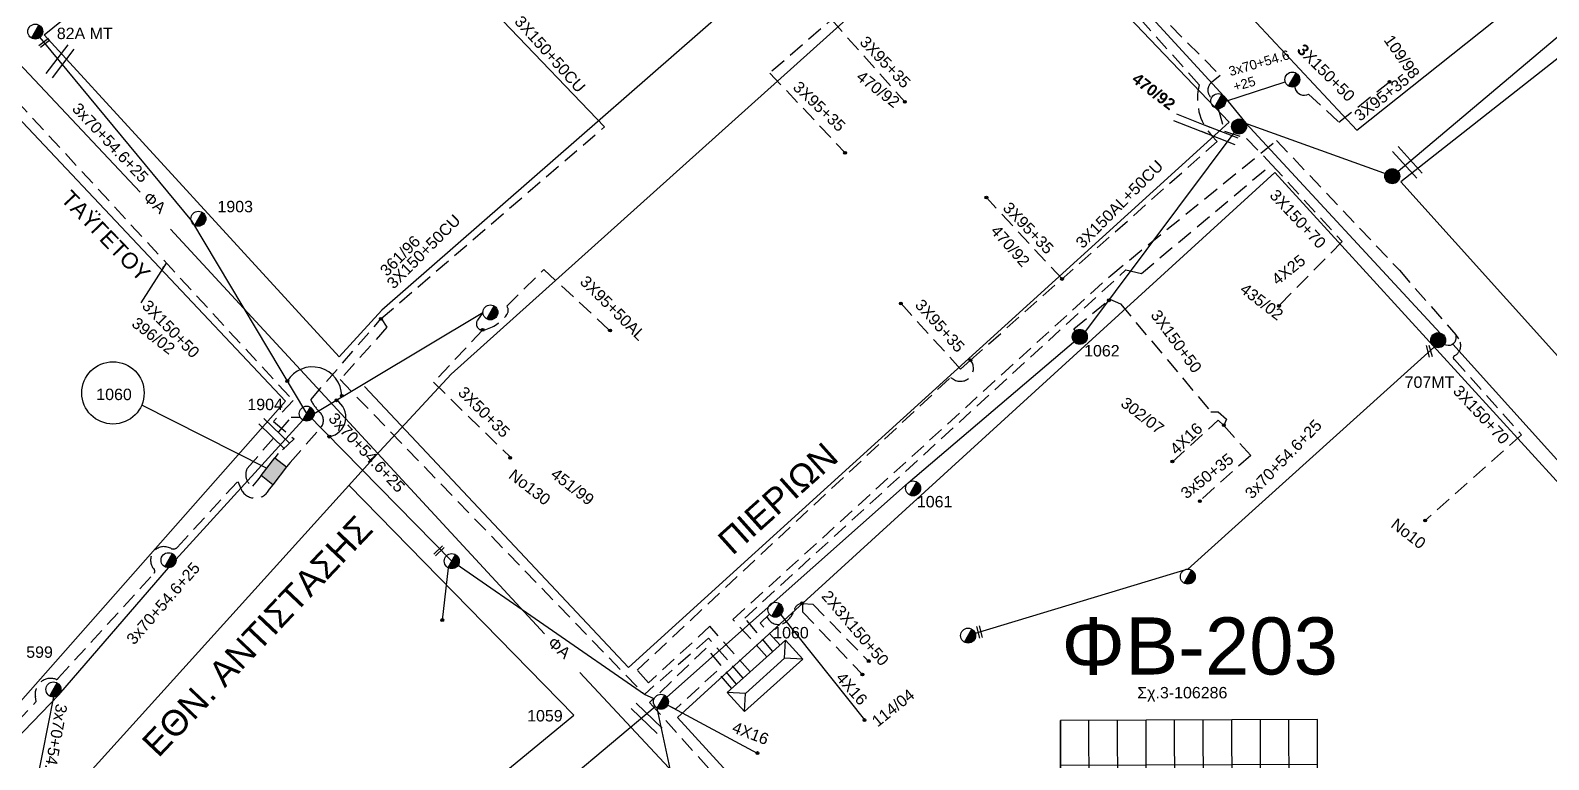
# Model space of a CAD drawing. Header units: millimetres. Extents: x -2449 to 2989, y 8 to 1056.
# Drawn here: x 952.9 to 1192.1, y 751.6 to 866.5 of the extents above; entities that cross this region are included whole.
import ezdxf
from ezdxf.enums import TextEntityAlignment as Align

# ---------------------------------------------------------------- set-up
doc = ezdxf.new("R2010")
doc.units = ezdxf.units.MM
doc.linetypes.add('DASHED', pattern=[19.05, 12.7, -6.35])
for name, color, linetype in [('Link Box 4 Διευθύνσεων', 7, 'Continuous'), ('Άγνωστα', 7, 'Continuous'), ('Ασφαλειοκιβώτια Χ.Τ 9 αναχωρήσεων', 7, 'Continuous'), ('Εναέρια παροχή ΧΤ 4x16', 7, 'SYN_LINE'), ('Επιγραφές - Σχήματα', 7, 'Continuous'), ('Καλώδια ΧΤ   3x150+50CU', 7, 'DASHED'), ('Καλώδια ΧΤ   3x150+70 XLPE', 7, 'DASHED'), ('Καλώδια ΧΤ   3x150AL+50CU', 7, 'DASHED'), ('Καλώδια ΧΤ   3x150AL+50XLPE', 7, 'DASHED'), ('Καλώδια ΧΤ   3x95+35 XLPE', 7, 'DASHED'), ('Καλώδια ΧΤ   3x95+50 AL XLPE', 7, 'DASHED'), ('Μηχανική τομή', 7, 'Continuous'), ('Στύλος Ξύλινος', 7, 'Continuous'), ('Στύλος Ξύλινος @ 1', 7, 'Continuous'), ('Στύλος ΦΜ', 7, 'Continuous'), ('Στύλος ΦΜ @ 1', 7, 'Continuous'), ('Συνδέσεις', 7, 'Continuous'), ('Συνεστραμμένα ΧΤ   3x70+54.6+25 AL', 7, 'SYN_LINE'), ('Τομή', 7, 'Continuous'), ('Υποσταθμός πόλεως', 7, 'Continuous'), ('Υπόβαθρο ΔΕΗ', 7, 'Continuous'), ('Υπόγεια Καλώδια Δικτύου ΧΤ   .075', 7, 'DASHED'), ('Υπόγεια καλώδια Παροχών ΧΤ   4x25', 7, 'DASHED')]:
    doc.layers.add(name, color=color, linetype=linetype)
doc.styles.add('arial', font='arial.ttf')
doc.styles.get("Standard").update_dxf_attribs({"font": 'arial.ttf'})
doc.linetypes.add('SYN_LINE', pattern='A,0.5,-0.0001,["/\\/\\/\\/",Standard,S=0.1,R=0,X=0,Y=-0.05],-0.25', length=0.7501)
doc.dimstyles.new('ISO-25', dxfattribs={"dimtxt": 2.5, "dimasz": 2.5, "dimexe": 1.25, "dimexo": 0.625, "dimtad": 1, "dimtxsty": 'Standard', "dimcen": 2.5, "dimadec": 0, "dimazin": 0, "dimtfac": 1, "dimtmove": 0, "dimatfit": 3, "dimfxl": 1, "dimarcsym": 0})

# ---------------------------------------------------------------- blocks, each defined once
blk = doc.blocks.new('ΥΠΑΡΧΩΝ ΤΣΙΜΕΝΤΕΝΙΟΣ ΣΤΥΛΟΣ')
at = {"layer": 'Στύλος ΦΜ'}
blk.add_hatch(color=7, dxfattribs=at).paths.add_polyline_path([(-1.29, -2.28, 0.574793), (2.62, 0, 0.268822), (1.3, 2.27)])
at = {"layer": 'Στύλος ΦΜ', "color": 7}
blk.add_line((-1.29, -2.28), (1.3, 2.27), dxfattribs=at)
blk.add_circle((0, 0), 2.62, dxfattribs=at)
at = {"layer": 'Στύλος ΦΜ', "flags": 4}
for tag, p in [('ΑΡΙΘΜΟΣ', (-4.68, 8.05)), ('ΤΥΠΟΣ', (-4.91, 3.03))]:
    blk.add_attdef(tag, p, '', height=4, dxfattribs=at)
blk = doc.blocks.new('ΥΠΑΡΧΩΝ ΞΥΛΙΝΟΣ ΣΤΥΛΟΣ')
at = {"layer": 'Στύλος Ξύλινος'}
h = blk.add_hatch(color=7, dxfattribs=at)
h.paths.add_polyline_path([(-2.62, 0, 0.270008), (-1.29, -2.28), (1.3, 2.27, 0.576266)])
h.paths.add_polyline_path([(-1.29, -2.28, 0.574793), (2.62, 0, 0.268822), (1.3, 2.27)])
at = {"layer": 'Στύλος Ξύλινος', "color": 7}
blk.add_line((-1.29, -2.28), (1.3, 2.27), dxfattribs=at)
blk.add_circle((0, 0), 2.62, dxfattribs=at)
at = {"layer": 'Στύλος Ξύλινος', "flags": 4}
for tag, p in [('ΑΡΙΘΜΟΣ', (-4.91, 8.6)), ('ΤΥΠΟΣ', (-4.85, 3.39))]:
    blk.add_attdef(tag, p, '', height=4, dxfattribs=at)
blk = doc.blocks.new('ΥΠΟΣΤΑΘΜΟΣ ΠΟΛΕΩΣ')
at = {"layer": 'Υποσταθμός πόλεως', "linetype": 'Continuous', "ltscale": 40}
blk.add_lwpolyline([(-8.57, 2.82), (8.57, 2.82), (8.57, -2.82), (-8.57, -2.82)], close=True, dxfattribs=at)
for points in [[(-5.75, 0), (-8.57, 2.82)], [(5.75, 0), (8.57, 2.82)], [(-8.57, -2.82), (-5.75, 0)], [(-5.75, 0), (5.75, 0)], [(8.57, -2.82), (5.75, 0)]]:
    blk.add_lwpolyline(points, dxfattribs=at)
at = {"layer": 'Υποσταθμός πόλεως', "linetype": 'SYN_LINE', "ltscale": 40, "flags": 1}
for tag, p in [('ΜΕΤΑΣΧΗΜΑΤΙΣΜΟΣ', (10.6, 2.39)), ('ΙΣΧΥΣ', (10.58, -0.41)), ('ΑΡΙΘΜΟΣ', (10.7, -3.13))]:
    blk.add_attdef(tag, p, '', height=1.8, dxfattribs=at)
blk = doc.blocks.new('LINK BOX 4 ΑΝΑΧΩΡΗΣΕΩΝ')
at = {"layer": 'Link Box 4 Διευθύνσεων', "ltscale": 40}
blk.add_hatch(color=256, dxfattribs=at).paths.add_polyline_path([(-3.54, 0), (-3.54, -4.67), (3.54, -4.67), (3.54, 0)])
for p, q in [((-3.54, 0), (-5.33, 0)), ((5.33, 0), (3.54, 0)), ((-3.54, -4.67), (-5.33, -4.67)), ((5.33, -4.67), (3.54, -4.67))]:
    blk.add_line(p, q, dxfattribs=at)
blk.add_lwpolyline([(-3.54, -4.67), (-3.54, 0), (3.54, 0), (3.54, -4.67)], close=True, dxfattribs=at)
blk = doc.blocks.new('ΑΣΦΑΛΕΙΟΚΙΒΩΤΙΟ ΥΠΟΣΤΑΘΜΟΥ 9 ΑΝΑΧΩΡΗΣΕΩΝ')
at = {"layer": 'Ασφαλειοκιβώτια Χ.Τ 9 αναχωρήσεων', "ltscale": 40}
for p, q in [((-23.8, 40.36), (24.02, 40.36)), ((-9.72, 40.36), (-9.72, -40.64)), ((9.94, 40.36), (9.94, -40.64)), ((-23.8, 31.36), (24.02, 31.36)), ((-23.8, 22.36), (24.02, 22.36)), ((-23.8, 13.36), (24.02, 13.36)), ((-23.8, 4.36), (24.02, 4.36)), ((-23.8, -4.64), (24.02, -4.64)), ((-23.8, -13.64), (24.02, -13.64)), ((-23.8, -22.64), (24.02, -22.64)), ((-23.8, -31.64), (24.02, -31.64))]:
    blk.add_line(p, q, dxfattribs=at)
at = {"layer": 'Ασφαλειοκιβώτια Χ.Τ 9 αναχωρήσεων'}
blk.add_lwpolyline([(-23.8, -40.64), (24.02, -40.64), (24.02, 40.36), (-23.8, 40.36)], close=True, dxfattribs=at)
for s, p in [('1', (-18.29, 37.57)), ('2', (-18.29, 29)), ('3', (-18.29, 19.93)), ('4', (-18.29, 10.91)), ('5', (-18.29, 1.89)), ('6', (-18.29, -7.24)), ('7', (-18.29, -15.48)), ('8', (-18.29, -25.17)), ('9', (-18.29, -33.86))]:
    blk.add_text(s, height=3.6, rotation=270, dxfattribs=at).set_placement(p)
at = {"layer": 'Ασφαλειοκιβώτια Χ.Τ 9 αναχωρήσεων', "ltscale": 40}
for tag, height, p in [('ΟΝΟΜΑ', 5, (-0.16, 44.31)), ('ΚΕΙΜΕΝΟ 1', 2, (17.06, 35.59)), ('ΚΕΙΜΕΝΟ 2', 2, (17.06, 26.88)), ('ΚΕΙΜΕΝΟ 3', 2, (17.06, 17.69)), ('ΚΕΙΜΕΝΟ 4', 2, (17.06, 8.71)), ('ΚΕΙΜΕΝΟ 5', 2, (17.06, -0.13)), ('ΚΕΙΜΕΝΟ 6', 2, (17.06, -9.05)), ('ΚΕΙΜΕΝΟ 7', 2, (17.06, -18.13)), ('ΚΕΙΜΕΝΟ 8', 2, (17.06, -26.85)), ('ΚΕΙΜΕΝΟ 9', 2, (17.06, -35.99)), ('ΣΧ', 2, (-0.1, -42.64))]:
    blk.add_attdef(tag, text='', height=height, dxfattribs=at).set_placement(p, align=Align.MIDDLE_CENTER)
blk = doc.blocks.new('ΜΗΧΑΝΙΚΗ ΤΟΜΗ')
at = {"layer": 'Μηχανική τομή', "ltscale": 40}
for p, q in [((-1.89, 0.78), (1.89, 0.78)), ((1.89, 0), (-1.89, 0))]:
    blk.add_line(p, q, dxfattribs=at)
blk = doc.blocks.new('_ΣΥΝΔΕΣΗ')
at = {"layer": 'Συνδέσεις', "linetype": 'SYN_LINE', "ltscale": 40}
blk.add_hatch(color=256, dxfattribs=at).paths.add_polyline_path([(0.5, -0.01, 1), (-0.5, -0.01, 1)])
at = {"layer": 'Συνδέσεις'}
blk.add_circle((0, -0.01), 0.5, dxfattribs=at)
blk = doc.blocks.new('ΤΟΜΗ')
at = {"layer": 'Τομή', "ltscale": 40}
for p, q in [((-5.68, 0), (5.68, 0)), ((5.68, -2.33), (-5.68, -2.33))]:
    blk.add_line(p, q, dxfattribs=at)

msp = doc.modelspace()

# ---------------------------------------------------------------- linework, layer by layer
at = {"layer": 'Άγνωστα', "color": 5, "linetype": 'DASHED', "ltscale": 0.2}
msp.add_lwpolyline([(1118.28, 885.63), (1121.79, 881.32), (1121.79, 878.06), (1140.32, 859.34), (1138.94, 858.23, 0.481832), (1138.95, 855.84, -0.799597)], format="xyb", dxfattribs=at)
at = {"layer": 'Άγνωστα', "color": 1, "linetype": 'SYN_LINE', "ltscale": 20}
for points in [[(1123.07, 875.51), (1140.88, 856.12), (1144.33, 851.84), (1174.98, 818.77)], [(1167.43, 843.49), (1144.22, 851.87)], [(1176.97, 817.04), (1207.26, 783.42)]]:
    msp.add_lwpolyline(points, dxfattribs=at)
at = {"layer": 'Άγνωστα', "color": 5, "linetype": 'SYN_LINE', "ltscale": 20}
msp.add_lwpolyline([(1151.68, 858.72), (1152.12, 857.31, 0.46392), (1154.25, 856.41)], format="xyb", dxfattribs=at)
at = {"layer": 'Άγνωστα', "color": 5, "linetype": 'DASHED', "ltscale": 0.2}
msp.add_lwpolyline([(1154.25, 856.41), (1159.02, 852.02)], dxfattribs=at)
at = {"layer": 'Άγνωστα', "color": 133, "linetype": 'DASHED', "ltscale": 0.2}
for points in [[(1118.26, 818.23), (1117.27, 819.46), (1122.93, 824.1), (1124.6, 823.38), (1138.85, 806.37), (1140, 806.37), (1141.33, 805.19), (1140.9, 804.23)], [(1140.9, 804.23), (1145.12, 799.48), (1137.15, 792.4)], [(1074.53, 776.17), (1076.14, 776.06), (1084.97, 767.03)], [(1074.53, 776.17), (1074.53, 774.83), (1083.92, 765.02)], [(1070.98, 769.62), (1067.83, 773.07), (1069.32, 774.47)]]:
    msp.add_lwpolyline(points, dxfattribs=at)
at = {"layer": 'Άγνωστα', "color": 1, "linetype": 'SYN_LINE', "ltscale": 20}
msp.add_lwpolyline([(1177.46, 818.48), (1177.44, 817.94, -0.581652), (1175.63, 817, 317.293147)], format="xyb", dxfattribs=at)
at = {"layer": 'Άγνωστα', "color": 30, "linetype": 'SYN_LINE', "ltscale": 15}
msp.add_lwpolyline([(975.83, 783.11), (995.84, 805.06)], dxfattribs=at)
at = {"layer": 'Άγνωστα', "color": 173, "linetype": 'DASHED', "ltscale": 0.2}
msp.add_lwpolyline([(987.9, 794.65, -0.415643), (987.05, 797.42), (993.99, 805.5), (995.38, 805.53)], format="xyb", dxfattribs=at)
at = {"layer": 'Άγνωστα', "color": 173, "linetype": 'SYN_LINE', "ltscale": 20}
msp.add_lwpolyline([(988.69, 795.6), (987.9, 794.65)], dxfattribs=at)
at = {"layer": 'Άγνωστα', "color": 133, "linetype": 'DASHED', "ltscale": 0.2}
msp.add_lwpolyline([(1068.92, 774.09, 0.388495), (1071.35, 772.96, 0.216341), (1073.24, 775.2, -0.33541), (1074.53, 776.17, -0.33541)], format="xyb", dxfattribs=at)
at = {"layer": 'Άγνωστα', "color": 151, "linetype": 'DASHED', "ltscale": 0.2}
msp.add_lwpolyline([(1064.15, 763.47), (1059.36, 769.15), (1050.44, 760.59), (1074.26, 734), (1076.24, 734)], dxfattribs=at)
at = {"layer": 'Άγνωστα', "color": 6, "linetype": 'DASHED', "ltscale": 0.2}
for points in [[(1063.38, 762.78), (1061.02, 765.53), (1054.54, 759.54), (1053.28, 760.16)], [(1052.23, 760.68), (1052.23, 760.68)]]:
    msp.add_lwpolyline(points, dxfattribs=at)
at = {"layer": 'Εναέρια παροχή ΧΤ 4x16', "color": 133, "linetype": 'DASHED', "ltscale": 0.2}
msp.add_lwpolyline([(1132.83, 798.5), (1140.02, 805.07), (1140.9, 804.23)], dxfattribs=at)
at = {"layer": 'Εναέρια παροχή ΧΤ 4x16', "ltscale": 20}
for points in [[(1071.11, 774.38), (1084.3, 757.83)], [(1053.39, 760.11), (1067.38, 752.56)]]:
    msp.add_lwpolyline(points, dxfattribs=at)
at = {"layer": 'Επιγραφές - Σχήματα', "linetype": 'Continuous', "ltscale": 0.2}
msp.add_lwpolyline([(970.38, 807.46), (990.05, 797.52)], dxfattribs=at)
msp.add_circle((965.91, 809.35), 4.91, dxfattribs=at)
for centre, radius, start, end in [((997.32, 808.81), 4.63, 0.9189, 148.7848), ((999.47, 805.54), 3.12, 279.5208, 58.7265)]:
    msp.add_arc(centre, radius, start, end, dxfattribs=at)
at = {"layer": 'Καλώδια ΧΤ   3x150+50CU', "color": 27, "ltscale": 40}
msp.add_lwpolyline([(1043.33, 851.27), (1027.32, 867.98)], dxfattribs=at)
at = {"layer": 'Καλώδια ΧΤ   3x150+50CU', "color": 27, "ltscale": 0.2}
msp.add_lwpolyline([(993.8, 798.39), (998.62, 803.85, 0.400346), (998.52, 806.27, -0.082133), (997.05, 808.26), (1008.15, 821.07), (1043.33, 851.27)], format="xyb", dxfattribs=at)
msp.add_lwpolyline([(1008.15, 821.07), (1009.05, 819.68), (1001.68, 811.44), (1049.61, 761.85)], dxfattribs=at)
at = {"layer": 'Καλώδια ΧΤ   3x150+70 XLPE', "color": 5, "linetype": 'DASHED', "ltscale": 0.2}
for points in [[(1140.01, 854.15), (1140.98, 850.6), (1144.46, 849.43), (1148.42, 845.35)], [(1148.42, 845.35), (1159.52, 833.2)]]:
    msp.add_lwpolyline(points, dxfattribs=at)
at = {"layer": 'Καλώδια ΧΤ   3x150+70 XLPE', "color": 133, "linetype": 'SYN_LINE', "ltscale": 20}
msp.add_lwpolyline([(1053.17, 761.39), (1091.16, 795.19), (1119.01, 818.87), (1143.33, 851.36)], dxfattribs=at)
at = {"layer": 'Καλώδια ΧΤ   3x150+70 XLPE', "color": 1, "ltscale": 0.2}
msp.add_lwpolyline([(1068.92, 767.76), (1063.57, 773.65), (1123.07, 827.87), (1149.2, 849.13), (1168.54, 828.67), (1177.46, 818.48)], dxfattribs=at)
at = {"layer": 'Καλώδια ΧΤ   3x150+70 XLPE', "color": 5, "ltscale": 0.2}
msp.add_lwpolyline([(1069.86, 768.62), (1065.43, 773.86), (1125.47, 828.72), (1127.91, 828.16), (1148.42, 845.35)], dxfattribs=at)
at = {"layer": 'Καλώδια ΧΤ   3x150+70 XLPE', "color": 1, "ltscale": 0.2}
msp.add_lwpolyline([(1177.4, 818.55), (1177.88, 817.86, -0.455518), (1177.21, 815.18, 0.61385), (1177.21, 814.6), (1187.79, 802.74), (1172.6, 789.25)], format="xyb", dxfattribs=at)
at = {"layer": 'Καλώδια ΧΤ   3x150AL+50CU', "color": 85, "linetype": 'DASHED', "ltscale": 0.2}
msp.add_lwpolyline([(1112.86, 887.9), (1111.84, 888.94), (1110.28, 887.43), (1106.18, 891.64), (1069.39, 859.75)], dxfattribs=at)
at = {"layer": 'Καλώδια ΧΤ   3x150AL+50CU', "color": 30, "linetype": 'DASHED', "ltscale": 0.2}
msp.add_lwpolyline([(1066.28, 765.39), (1059.93, 772.57), (1050.28, 763.69), (1048.47, 765.66), (1097.85, 811.78), (1098.31, 811.49, 0.849561), (1100.99, 814.52), (1139.82, 848.95), (1138.97, 849.89, -0.255549), (1137.03, 857.91), (1123.78, 872.64), (1119.62, 874.04, -1.820688), (1121.35, 875.49)], format="xyb", dxfattribs=at)
at = {"layer": 'Καλώδια ΧΤ   3x150AL+50CU', "color": 27, "linetype": 'DASHED', "ltscale": 0.2}
msp.add_lwpolyline([(1065.18, 764.4), (1059.72, 770.7), (1049.61, 761.85)], dxfattribs=at)
at = {"layer": 'Καλώδια ΧΤ   3x150AL+50XLPE', "color": 151, "linetype": 'SYN_LINE', "ltscale": 20}
msp.add_lwpolyline([(1055.74, 740.57), (1051.65, 759.65)], dxfattribs=at)
at = {"layer": 'Καλώδια ΧΤ   3x95+35 XLPE', "color": 30, "ltscale": 0.2}
msp.add_line((1099.43, 813.08), (1100.99, 814.52), dxfattribs=at)
at = {"layer": 'Καλώδια ΧΤ   3x95+35 XLPE', "ltscale": 0.2}
for points in [[(1079.09, 868.16), (1090.64, 855.21)], [(1115.41, 827.3), (1103.49, 840.12)]]:
    msp.add_lwpolyline(points, dxfattribs=at)
at = {"layer": 'Καλώδια ΧΤ   3x95+35 XLPE', "color": 85, "ltscale": 0.2}
msp.add_lwpolyline([(1069.39, 859.75), (1081.22, 847.18)], dxfattribs=at)
at = {"layer": 'Καλώδια ΧΤ   3x95+35 XLPE', "color": 5, "linetype": 'DASHED', "ltscale": 0.2}
msp.add_lwpolyline([(1159.02, 852.02), (1166.99, 858.36)], dxfattribs=at)
at = {"layer": 'Καλώδια ΧΤ   3x95+35 XLPE', "color": 30, "ltscale": 0.2}
msp.add_lwpolyline([(1099.43, 813.08), (1090.02, 823.45)], dxfattribs=at)
at = {"layer": 'Καλώδια ΧΤ   3x95+50 AL XLPE', "color": 6, "linetype": 'DASHED', "ltscale": 0.2}
msp.add_lwpolyline([(1024.18, 822.04), (1023.32, 820.79, 0.6975), (1024.4, 819.27, 0.168963), (1027.94, 821.68, 0.330371), (1027.94, 823.04), (1033.77, 828.8)], format="xyb", dxfattribs=at)
msp.add_lwpolyline([(1033.77, 828.8), (1044.19, 819.15)], dxfattribs=at)
at = {"layer": 'Συνεστραμμένα ΧΤ   3x70+54.6+25 AL', "color": 85, "linetype": 'Continuous', "ltscale": 0.2}
for p, q in [((970.21, 840.98), (944.01, 868.78)), ((974.98, 835.14), (1033.88, 771.41)), ((1039.47, 765.31), (1117.47, 681.62))]:
    msp.add_line(p, q, dxfattribs=at)
at = {"layer": 'Συνεστραμμένα ΧΤ   3x70+54.6+25 AL', "color": 6, "linetype": 'SYN_LINE', "ltscale": 20}
for points in [[(1279.38, 938.56), (1222.94, 887.62), (1197.78, 869.01), (1168.33, 844.25)], [(996.42, 806.08), (978.34, 836.44), (953.67, 866.28)], [(997.6, 806.08), (1024.18, 822.04)], [(1051.15, 761.16), (1049.61, 761.85), (1019.28, 782.84), (996.42, 806.08)]]:
    msp.add_lwpolyline(points, dxfattribs=at)
at = {"layer": 'Συνεστραμμένα ΧΤ   3x70+54.6+25 AL', "color": 5, "linetype": 'SYN_LINE', "ltscale": 10}
msp.add_lwpolyline([(1141.19, 855.33), (1150.56, 858.36)], dxfattribs=at)
at = {"layer": 'Συνεστραμμένα ΧΤ   3x70+54.6+25 AL', "color": 1, "linetype": 'SYN_LINE', "ltscale": 20}
for points in [[(1174.07, 816.61), (1135.22, 781.58), (1101.74, 771.44)], [(981.44, 701.66), (1004.65, 721.12), (1023.8, 736.82), (1051.32, 759.92)]]:
    msp.add_lwpolyline(points, dxfattribs=at)
at = {"layer": 'Συνεστραμμένα ΧΤ   3x70+54.6+25 AL', "color": 30, "linetype": 'SYN_LINE', "ltscale": 20}
for points in [[(931.62, 735.72), (932.62, 736.11), (957.38, 761.8), (974.68, 781.81)], [(956.53, 761.44), (952.96, 743.37)]]:
    msp.add_lwpolyline(points, dxfattribs=at)
at = {"layer": 'Συνεστραμμένα ΧΤ   3x70+54.6+25 AL', "color": 6, "linetype": 'SYN_LINE', "ltscale": 10}
msp.add_lwpolyline([(1018.69, 781.81), (1017.78, 773.56)], dxfattribs=at)
at = {"layer": 'Υπόβαθρο ΔΕΗ'}
for points in [[(1052.3, 948.14), (1096.4, 899.82), (1081.62, 886.96), (1081.62, 886.49), (1008.26, 822.4), (1001.55, 815.03), (955.05, 865.79), (982.05, 887.63), (981.48, 887.8), (1052.3, 948.14)], [(1188.42, 925.34), (1137.01, 877.38), (1161.83, 850.77), (1241.57, 914.2)], [(1248.6, 905.43), (1168.78, 842.59), (1194, 814.62), (1292.01, 886.64)], [(1105.54, 889.93), (1019.16, 812.28), (1007.95, 800.16), (928.62, 712.4), (926.12, 709.91), (952.77, 687.94), (1038.52, 758.56), (1003.09, 794.78)], [(1105.54, 889.93), (1141.72, 852.01), (1047.13, 766.06), (1005.51, 810.35)], [(949.93, 853.82), (993.11, 808.02), (915.87, 720.55), (854.16, 775.13), (949.93, 853.82)], [(1151.44, 652.5), (1243.7, 740.32), (1148.94, 844.07), (1054.82, 758.23), (1151.44, 652.5)]]:
    msp.add_lwpolyline(points, dxfattribs=at)
at = {"layer": 'Υπόγεια Καλώδια Δικτύου ΧΤ   .075', "color": 133, "linetype": 'DASHED', "ltscale": 0.2}
msp.add_lwpolyline([(941.21, 853.61), (948.08, 858.26), (994.29, 808.14), (991.17, 804.83), (994.44, 802.12), (991.68, 799.46)], dxfattribs=at)
at = {"layer": 'Υπόγεια Καλώδια Δικτύου ΧΤ   .075', "color": 6, "linetype": 'DASHED', "ltscale": 0.2}
msp.add_lwpolyline([(1024.14, 819.23), (1016.39, 811.02), (1028.52, 799.2)], dxfattribs=at)
at = {"layer": 'Υπόγεια Καλώδια Δικτύου ΧΤ   .075', "color": 173, "linetype": 'DASHED', "ltscale": 0.2}
msp.add_lwpolyline([(931.81, 705, 0.739554), (926.5, 712.25), (917.41, 720.53), (928.47, 733.22), (928.32, 733.88, -0.540668), (931.92, 737.72, 0.421947), (932.43, 738.09), (953.82, 760.7), (953.68, 761.46, -0.573167), (956.93, 764.23, 0.412239), (957.29, 764.4), (972.39, 780.94, 0.387901), (972.39, 781.54, -0.848014), (975, 784.86, 0.328134), (976.03, 785), (985.57, 795.41), (986.06, 794.26, 0.647835), (990.54, 794.17)], format="xyb", dxfattribs=at)
at = {"layer": 'Υπόγεια καλώδια Παροχών ΧΤ   4x25', "color": 5, "linetype": 'DASHED', "ltscale": 0.2}
msp.add_lwpolyline([(1159.52, 833.2), (1149.38, 822.89)], dxfattribs=at)

# ---------------------------------------------------------------- block references
at = {"layer": 'Link Box 4 Διευθύνσεων', "xscale": 0.5, "yscale": 0.5, "zscale": 0.5, "rotation": 52.26436619085629}
msp.add_blockref('LINK BOX 4 ΑΝΑΧΩΡΗΣΕΩΝ', (990.32, 797.71), dxfattribs=at)
at = {"layer": 'Ασφαλειοκιβώτια Χ.Τ 9 αναχωρήσεων', "color": 1, "ltscale": 40}
ref = msp.add_blockref('ΑΣΦΑΛΕΙΟΚΙΒΩΤΙΟ ΥΠΟΣΤΑΘΜΟΥ 9 ΑΝΑΧΩΡΗΣΕΩΝ', (1135.36, 745.81), dxfattribs=dict(at, xscale=0.5, yscale=0.5, zscale=0.5, rotation=90.18025101188502))
ref.add_attrib('ΣΧ', 'Σχ.3-106286', dxfattribs={"ltscale": 40, "height": 1, "rotation": 90.1803}).set_placement((1156.68, 745.83), align=Align.MIDDLE_CENTER)
at = {"layer": 'Μηχανική τομή'}
for p, xscale, yscale, zscale, rotation in [((954.99, 864.67), 0.499999999999879, 0.499999999999879, 0.499999999999879, 217.4717315120213), ((1173.07, 815.88), 0.5000000000000007, 0.5000000000000007, 0.5000000000000007, 284.8117433654972), ((1017.13, 784.6), 0.4999999999999827, 0.4999999999999827, 0.4999999999999827, 223.3085265091183), ((1102.2, 771.61), 0.5000000000000007, 0.5000000000000007, 0.5000000000000007, 284.8117433654972)]:
    msp.add_blockref('ΜΗΧΑΝΙΚΗ ΤΟΜΗ', p, dxfattribs=dict(at, xscale=xscale, yscale=yscale, zscale=zscale, rotation=rotation))
at = {"layer": 'Στύλος Ξύλινος @ 1', "ltscale": 40, "xscale": 0.4499999999998181, "yscale": 0.4499999999998181, "zscale": 0.4499999999998181}
for p in [(1143.28, 851.31), (1167.42, 843.49)]:
    msp.add_blockref('ΥΠΑΡΧΩΝ ΞΥΛΙΝΟΣ ΣΤΥΛΟΣ', p, dxfattribs=at)
at = {"layer": 'Στύλος Ξύλινος @ 1', "ltscale": 40}
ref = msp.add_blockref('ΥΠΑΡΧΩΝ ΞΥΛΙΝΟΣ ΣΤΥΛΟΣ', (1118.2, 818.18), dxfattribs=dict(at, xscale=0.4499999999998181, yscale=0.4499999999998181, zscale=0.4499999999998181))
ref.add_attrib('ΑΡΙΘΜΟΣ', '1062', (1118.88, 815.09), dxfattribs={"layer": 'Στύλος Ξύλινος', "height": 1.8, "flags": 4})
ref = msp.add_blockref('ΥΠΑΡΧΩΝ ΞΥΛΙΝΟΣ ΣΤΥΛΟΣ', (1174.65, 817.64), dxfattribs=dict(at, xscale=0.4499999999998181, yscale=0.4499999999998181, zscale=0.4499999999998181))
ref.add_attrib('ΤΥΠΟΣ', '707ΜΤ', (1169.37, 810.14), dxfattribs={"layer": 'Στύλος Ξύλινος', "height": 1.8, "flags": 4})
at = {"layer": 'Στύλος ΦΜ @ 1', "ltscale": 40}
ref = msp.add_blockref('ΥΠΑΡΧΩΝ ΤΣΙΜΕΝΤΕΝΙΟΣ ΣΤΥΛΟΣ', (953.67, 866.28), dxfattribs=dict(at, xscale=0.4499999999998181, yscale=0.4499999999998181, zscale=0.4499999999998181))
ref.add_attrib('ΤΥΠΟΣ', '82A ΜΤ', (957.06, 865.09), dxfattribs={"layer": 'Στύλος ΦΜ', "height": 1.8, "flags": 4})
at = {"layer": 'Στύλος ΦΜ @ 1', "ltscale": 40, "xscale": 0.4499999999998181, "yscale": 0.4499999999998181, "zscale": 0.4499999999998181}
for p in [(1151.68, 858.72), (1140.01, 855.33), (1025.36, 822.04), (974.66, 782.99), (1019.28, 782.84), (1135.22, 780.4), (1100.61, 771.1)]:
    msp.add_blockref('ΥΠΑΡΧΩΝ ΤΣΙΜΕΝΤΕΝΙΟΣ ΣΤΥΛΟΣ', p, dxfattribs=at)
at = {"layer": 'Στύλος ΦΜ @ 1', "ltscale": 40}
ref = msp.add_blockref('ΥΠΑΡΧΩΝ ΤΣΙΜΕΝΤΕΝΙΟΣ ΣΤΥΛΟΣ', (979.36, 836.79), dxfattribs=dict(at, xscale=0.4499999999998181, yscale=0.4499999999998181, zscale=0.4499999999998181))
ref.add_attrib('ΑΡΙΘΜΟΣ', '1903', (982.37, 837.81), dxfattribs={"layer": 'Στύλος ΦΜ', "height": 1.8, "flags": 4})
ref = msp.add_blockref('ΥΠΑΡΧΩΝ ΤΣΙΜΕΝΤΕΝΙΟΣ ΣΤΥΛΟΣ', (996.42, 806.08), dxfattribs=dict(at, xscale=0.4499999999998181, yscale=0.4499999999998181, zscale=0.4499999999998181))
ref.add_attrib('ΑΡΙΘΜΟΣ', '1904', (987.08, 806.63), dxfattribs={"layer": 'Στύλος ΦΜ', "height": 1.8, "flags": 4})
ref = msp.add_blockref('ΥΠΑΡΧΩΝ ΤΣΙΜΕΝΤΕΝΙΟΣ ΣΤΥΛΟΣ', (1091.95, 794.31), dxfattribs=dict(at, xscale=0.4499999999998181, yscale=0.4499999999998181, zscale=0.4499999999998181))
ref.add_attrib('ΑΡΙΘΜΟΣ', '1061', (1092.54, 791.31), dxfattribs={"layer": 'Στύλος ΦΜ', "height": 1.8, "flags": 4})
ref = msp.add_blockref('ΥΠΑΡΧΩΝ ΤΣΙΜΕΝΤΕΝΙΟΣ ΣΤΥΛΟΣ', (1070.25, 775.19), dxfattribs=dict(at, xscale=0.4499999999998181, yscale=0.4499999999998181, zscale=0.4499999999998181))
ref.add_attrib('ΑΡΙΘΜΟΣ', '1060', (1069.91, 770.67), dxfattribs={"layer": 'Στύλος ΦΜ', "height": 1.8, "flags": 4})
ref = msp.add_blockref('ΥΠΑΡΧΩΝ ΤΣΙΜΕΝΤΕΝΙΟΣ ΣΤΥΛΟΣ', (956.53, 762.62), dxfattribs=dict(at, xscale=0.4499999999998181, yscale=0.4499999999998181, zscale=0.4499999999998181))
ref.add_attrib('ΑΡΙΘΜΟΣ', '599', (952.24, 767.61), dxfattribs={"layer": 'Στύλος ΦΜ', "height": 1.8, "flags": 4})
ref = msp.add_blockref('ΥΠΑΡΧΩΝ ΤΣΙΜΕΝΤΕΝΙΟΣ ΣΤΥΛΟΣ', (1052.23, 760.68), dxfattribs=dict(at, xscale=0.4499999999998181, yscale=0.4499999999998181, zscale=0.4499999999998181))
ref.add_attrib('ΑΡΙΘΜΟΣ', '1059', (1031.15, 757.58), dxfattribs={"layer": 'Στύλος ΦΜ', "height": 1.8, "flags": 4})
at = {"layer": 'Συνδέσεις', "xscale": 0.4500000000000455, "yscale": 0.4500000000000455, "zscale": 0.4500000000000455}
for p in [(1166.99, 858.36), (1090.64, 855.22), (1081.22, 847.18), (1103.49, 840.13), (1115.41, 827.31), (1090.02, 823.45), (1122.79, 823.95), (1149.59, 823.05), (1008.12, 821.02), (1024.13, 819.3), (1044.2, 819.19), (1100.99, 814.52), (993.37, 811.22), (1001.11, 808.19), (1001.96, 808.89), (1140.89, 804.26), (999.98, 802.46), (1028.48, 799.13), (1132.78, 798.55), (1137.11, 792.29), (1172.6, 789.24), (1074.49, 776.2), (1017.78, 773.56), (1084.95, 767.11), (1083.96, 764.99), (1084.29, 757.81), (1067.43, 752.61)]:
    msp.add_blockref('_ΣΥΝΔΕΣΗ', p, dxfattribs=at)
at = {"layer": 'Τομή'}
for p, xscale, yscale, zscale, rotation in [((957.12, 861.94), 0.5000000000000154, 0.5000000000000154, 0.5000000000000154, 52.92211781636168), ((1136.06, 852.28), 0.4999999999999243, 0.4999999999999243, 0.4999999999999243, 338.5465583725504), ((1140.46, 850.57), 0.4999999999998581, 0.4999999999998581, 0.4999999999998581, 338.5465583725474), ((1169.38, 845.29), 0.4999999999999931, 0.4999999999999931, 0.4999999999999931, 132.1672494309241), ((990.9, 802.51), 0.4999999999999942, 0.4999999999999942, 0.4999999999999942, 135.7962430574156), ((1049.57, 757.66), 0.4999999999999942, 0.4999999999999942, 0.4999999999999942, 135.7962430574156)]:
    msp.add_blockref('ΤΟΜΗ', p, dxfattribs=dict(at, xscale=xscale, yscale=yscale, zscale=zscale, rotation=rotation))
at = {"layer": 'Υποσταθμός πόλεως', "xscale": 0.7194710139956026, "yscale": 0.7194710139956026, "zscale": 0.7194710139956026, "rotation": 42.0057799155208}
msp.add_blockref('ΥΠΟΣΤΑΘΜΟΣ ΠΟΛΕΩΣ', (1068.61, 764.76), dxfattribs=at)

# ---------------------------------------------------------------- texts
at = {"layer": 'Άγνωστα', "linetype": 'SYN_LINE', "ltscale": 20, "char_height": 1.8, "width": 69.1904, "attachment_point": 1, "style": 'arial'}
for s, insert, rotation in [('{\\fArial|b1|i0|c161|p34;3}X150+50', (1153.55, 864.52), 315.0159), ('3X150+50', (1130.72, 822.66), 306.2915), ('3X50+35', (1021.39, 810.54), 315.372), ('3x50+35', (1133.88, 793.95), 38.4484), ('2X3X150+50', (1078.77, 778.43), 310.5721)]:
    msp.add_mtext(s, dxfattribs=dict(at, insert=insert, rotation=rotation))
at = {"layer": 'Εναέρια παροχή ΧΤ 4x16', "ltscale": 40, "char_height": 1.8, "width": 69.1904, "attachment_point": 1, "style": 'arial'}
for insert, rotation in [((1132.2, 800.79), 43.405), ((1081.02, 765.56), 311.3881), ((1063.92, 757.62), 339.0473)]:
    msp.add_mtext('4X16', dxfattribs=dict(at, insert=insert, rotation=rotation))
at = {"layer": 'Επιγραφές - Σχήματα', "linetype": 'SYN_LINE', "ltscale": 20, "char_height": 1.8, "width": 69.1904, "attachment_point": 1, "style": 'arial'}
for s, insert, rotation in [('109/98', (1167.47, 865.98), 305.0637), ('470/92', (1083.95, 860.27), 322.3027), ('{\\fArial|b1|i0|c0|p34;470/92}', (1127.37, 859.92), 322.3027), ('470/92', (1105.39, 835.98), 311.4641), ('361/96', (1007.78, 828.87), 45.2077), ('435/02', (1144.37, 826.79), 322.3027), ('396/02', (969.8, 821.41), 322.3027), ('302/07', (1125.59, 808.84), 322.3027), ('Nο130', (1029.17, 797.47), 322.3027), ('451/99', (1035.81, 797.64), 322.3027), ('Nο10', (1168.15, 789.73), 322.3027), ('114/04', (1085.23, 758.02), 38.821)]:
    msp.add_mtext(s, dxfattribs=dict(at, insert=insert, rotation=rotation))
at = {"layer": 'Επιγραφές - Σχήματα', "width": 157.7424, "attachment_point": 1}
for s, insert, char_height, rotation in [('\\pt80;ΤΑΫΓΕΤΟΥ', (959.34, 841.5), 2.5, 314.0847), ('\\pt128;ΠΙΕΡΙΩΝ', (1060.81, 786.6), 4, 41.8809), ('\\pt128;ΕΘΝ. ΑΝΤΙΣΤΑΣΗΣ', (970.15, 754.48), 4, 46.5498)]:
    msp.add_mtext(s, dxfattribs=dict(at, insert=insert, char_height=char_height, rotation=rotation))
at = {"layer": 'Επιγραφές - Σχήματα', "linetype": 'DASHED', "ltscale": 0.1, "insert": (963.28, 810.02), "char_height": 1.8, "width": 69.1904, "attachment_point": 1, "rotation": 359.9244, "style": 'arial'}
msp.add_mtext('1060', dxfattribs=at)
at = {"layer": 'Επιγραφές - Σχήματα', "insert": (1115.3, 773.98), "char_height": 9, "width": 103.4348, "attachment_point": 1}
msp.add_mtext('ΦΒ-203', dxfattribs=at)
at = {"layer": 'Επιγραφές - Σχήματα', "linetype": 'Continuous', "insert": (1127.25, 763.02), "char_height": 1.8, "width": 20.2748, "attachment_point": 1}
msp.add_mtext('Σχ.3-106286', dxfattribs=at)
at = {"layer": 'Καλώδια ΧΤ   3x150+50CU', "ltscale": 40, "char_height": 1.8, "width": 69.1904, "attachment_point": 1, "style": 'arial'}
for insert, rotation in [((1030.37, 868.98), 311.8816), ((1008.85, 826.88), 45.2077)]:
    msp.add_mtext('3X150+50CU', dxfattribs=dict(at, insert=insert, rotation=rotation))
at = {"layer": 'Καλώδια ΧΤ   3x150+70 XLPE', "ltscale": 40, "char_height": 1.8, "width": 69.1904, "attachment_point": 1, "rotation": 312.9472, "style": 'arial'}
for insert in [(1149.29, 841.6), (1178.17, 810.76)]:
    msp.add_mtext('3X150+70', dxfattribs=dict(at, insert=insert))
at = {"layer": 'Καλώδια ΧΤ   3x150AL+50CU', "ltscale": 40, "insert": (1117.37, 833.25), "char_height": 1.8, "width": 69.1904, "attachment_point": 1, "rotation": 45.2077, "style": 'arial'}
msp.add_mtext('3X150AL+50CU', dxfattribs=at)
at = {"layer": 'Καλώδια ΧΤ   3x95+35 XLPE', "ltscale": 40, "char_height": 1.8, "width": 69.1904, "attachment_point": 1, "style": 'arial'}
for insert, rotation in [((1084.69, 865.75), 313.9213), ((1161.22, 853.46), 38.3792), ((1074.11, 858.64), 316.5533), ((1107.25, 839.61), 313.8273), ((1093.46, 824.31), 311.9007)]:
    msp.add_mtext('3X95+35', dxfattribs=dict(at, insert=insert, rotation=rotation))
at = {"layer": 'Καλώδια ΧΤ   3x95+50 AL XLPE', "ltscale": 40, "insert": (1040.59, 828), "char_height": 1.8, "width": 69.1904, "attachment_point": 1, "rotation": 315.372, "style": 'arial'}
msp.add_mtext('3X95+50AL', dxfattribs=at)
at = {"layer": 'Συνεστραμμένα ΧΤ   3x70+54.6+25 AL', "linetype": 'SYN_LINE', "ltscale": 20, "width": 69.1904, "attachment_point": 1, "style": 'arial'}
for s, insert, char_height, rotation in [('3x70+54.6\\P+25', (1141.5, 860.68), 1.5, 16.1268), ('3x70+54.6+25', (960.65, 855.24), 1.8, 313.3302), ('3x70+54.6+25', (1001.03, 806.42), 1.8, 313.3302), ('3x70+54.6+25', (1144.02, 793.76), 1.8, 46.0753), ('3x70+54.6+25', (967.86, 770.71), 1.8, 49.0464), ('3x70+54.6+25', (958.74, 760.15), 1.8, 260.0571)]:
    msp.add_mtext(s, dxfattribs=dict(at, insert=insert, char_height=char_height, rotation=rotation))
at = {"layer": 'Συνεστραμμένα ΧΤ   3x70+54.6+25 AL', "color": 85, "linetype": 'Continuous', "ltscale": 0.2, "char_height": 1.8, "width": 8.6169, "attachment_point": 1, "rotation": 319.6377}
for insert in [(971.65, 841.21), (1035.38, 771.07)]:
    msp.add_mtext('ΦΑ', dxfattribs=dict(at, insert=insert))
at = {"layer": 'Υπόγεια Καλώδια Δικτύου ΧΤ   .075', "linetype": 'DASHED', "ltscale": 0.1, "insert": (971.63, 824.18), "char_height": 1.8, "width": 69.1904, "attachment_point": 1, "rotation": 314.4491, "style": 'arial'}
msp.add_mtext('3X150+50', dxfattribs=at)
at = {"layer": 'Υπόγεια καλώδια Παροχών ΧΤ   4x25', "linetype": 'DASHED', "ltscale": 0.1, "insert": (1148.22, 827.63), "char_height": 1.8, "width": 69.1904, "attachment_point": 1, "rotation": 38.486, "style": 'arial'}
msp.add_mtext('4X25', dxfattribs=at)

# ---------------------------------------------------------------- leaders
at = {"layer": 'Επιγραφές - Σχήματα', "ltscale": 40}
msp.add_leader([(974.3, 829.81), (970.29, 823.56)], dimstyle='ISO-25', override={"dimasz": 1, "dimtad": 0}, dxfattribs=at)

doc.saveas('drawing.dxf')
